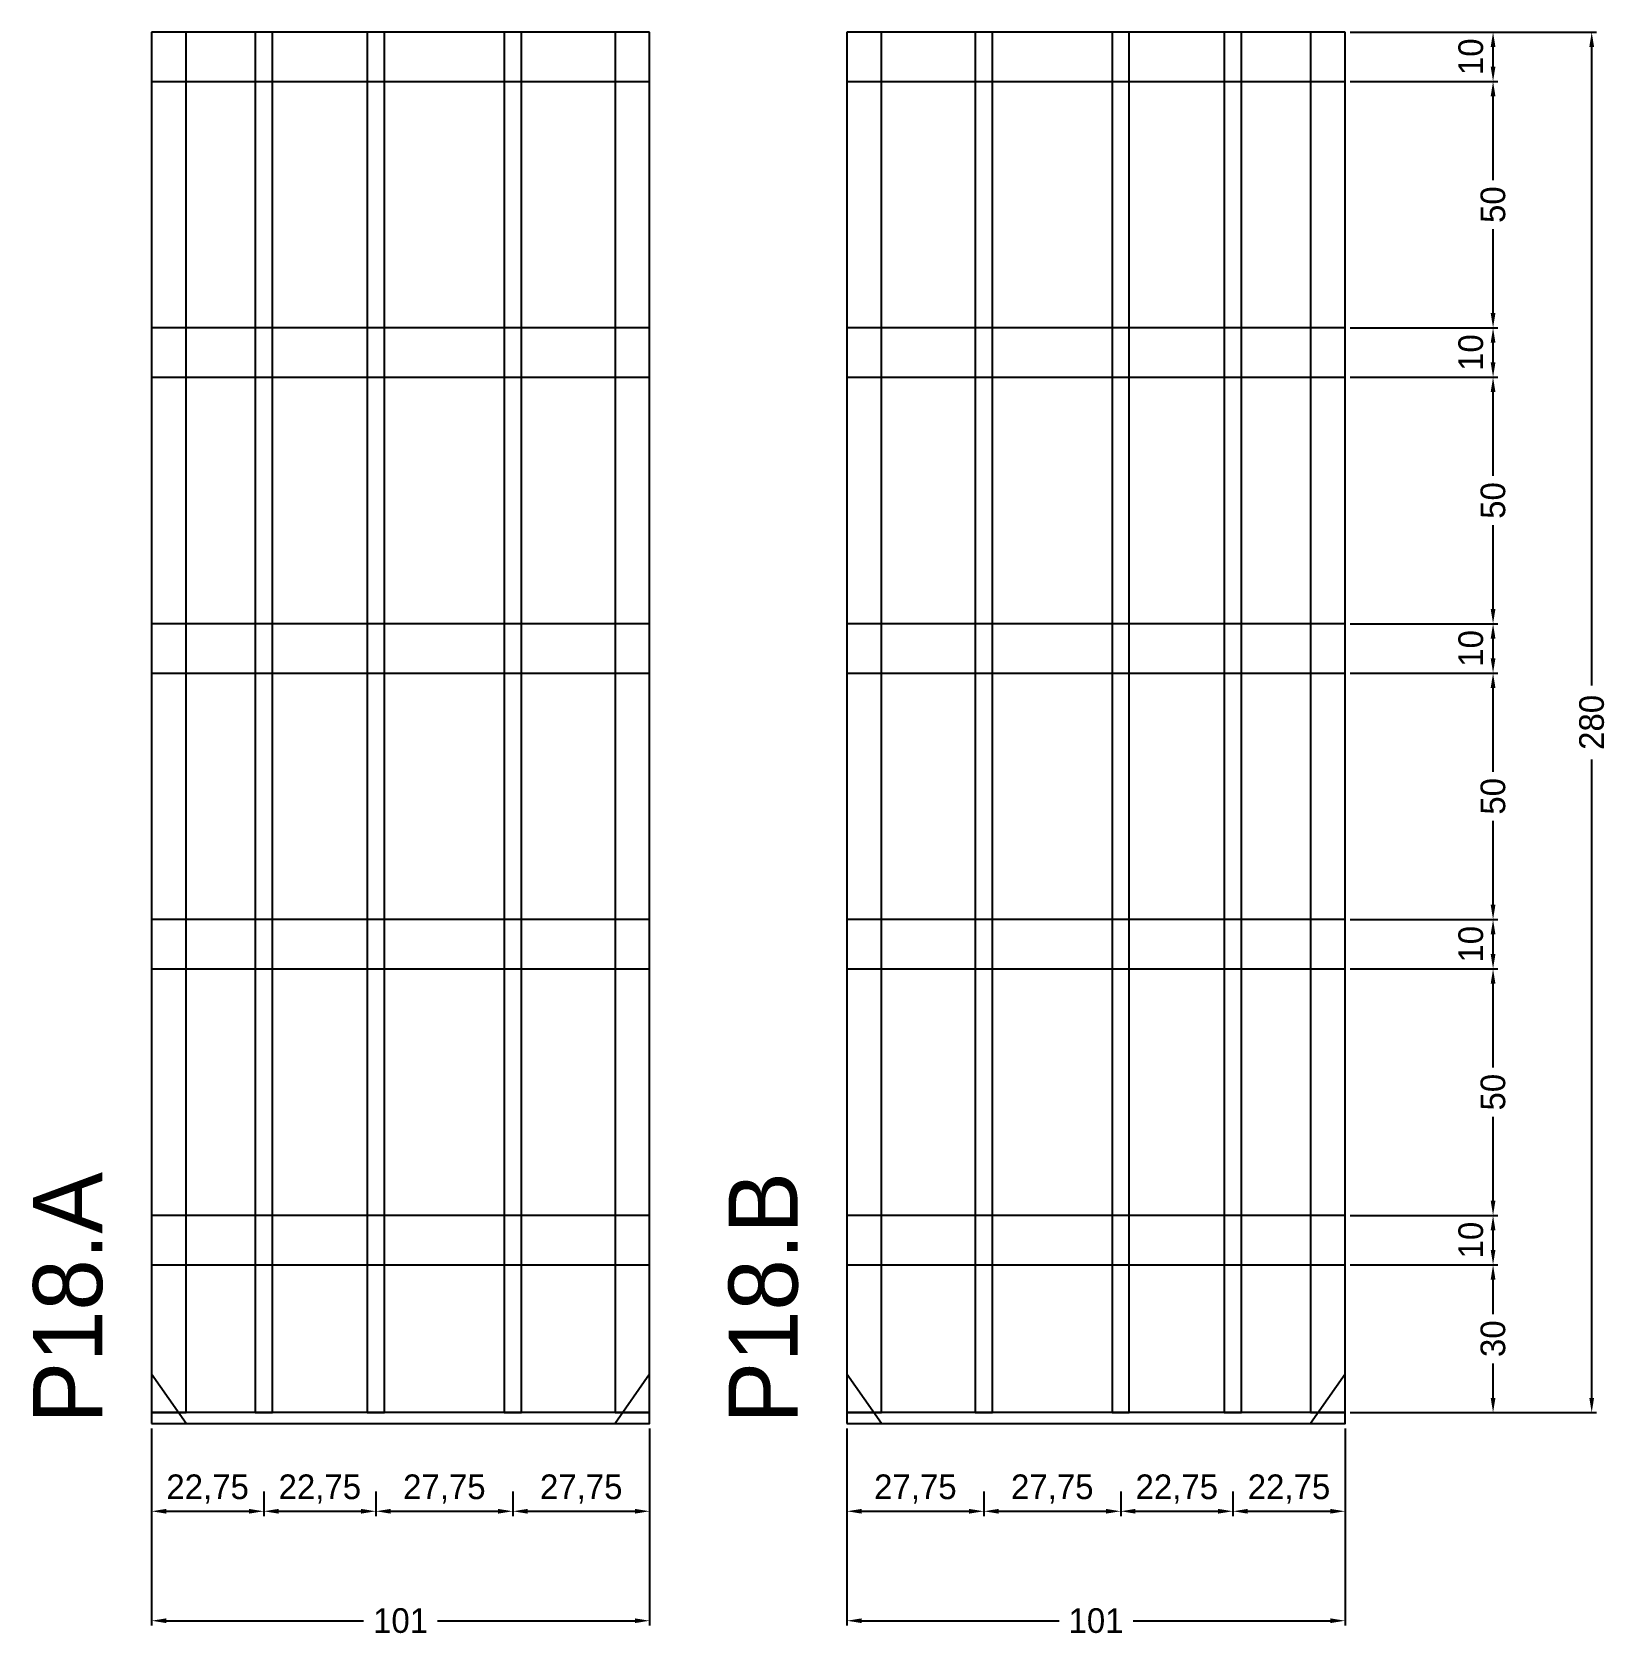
# Model space of a CAD drawing. Header units: centimetres. Extents: x -8500 to 4295, y -467 to 295.
# Drawn here: x 3975.8 to 4295.3, y -43.3 to 282.2 of the extents above; entities that cross this region are included whole.
import ezdxf

# ---------------------------------------------------------------- set-up
doc = ezdxf.new("R2010")
doc.units = ezdxf.units.CM
for name, color, linetype in [('COTA', 241, 'Continuous'), ('NOMENCLATURA', 7, 'Continuous'), ('SARR_2.2x10', 60, 'Continuous'), ('SARR_2.2x7', 40, 'Continuous'), ('SARR_3.5x7', 81, 'Continuous')]:
    doc.layers.add(name, color=color, linetype=linetype)
doc.dimstyles.new('PAINEL-NOVA', dxfattribs={"dimtxt": 5, "dimasz": 3, "dimexe": 1, "dimexo": 1, "dimgap": 1, "dimtad": 1, "dimcen": 2.5, "dimazin": 3, "dimtfac": 1, "dimtmove": 0, "dimatfit": 3})

# ---------------------------------------------------------------- blocks, each defined once
blk = doc.blocks.new('_CLOSEDFILLED')
at = {"color": 0, "linetype": 'BYBLOCK'}
blk.add_solid([(-1, 0.16), (0, 0), (-1, -0.16)], dxfattribs=at)
blk = doc.blocks.new('*D50')
for p, q in [((4045.5, -13.8), (4045.5, -18.8)), ((4073.25, -13.8), (4073.25, -18.8)), ((4048.5, -17.8), (4070.25, -17.8))]:
    blk.add_line(p, q)
at = {"layer": 'Defpoints'}
for p in [(4045.5, -12.8), (4073.25, -12.8), (4045.5, -17.8)]:
    blk.add_point(p, dxfattribs=at)
at = {"layer": 'COTA', "xscale": 3, "yscale": 3, "rotation": 180}
blk.add_blockref('_CLOSEDFILLED', (4045.5, -17.8), dxfattribs=at)
at = {"layer": 'COTA', "xscale": 3, "yscale": 3}
blk.add_blockref('_CLOSEDFILLED', (4073.25, -17.8), dxfattribs=at)
at = {"layer": 'COTA', "insert": (4059.375, -13.3), "char_height": 5, "attachment_point": 5}
blk.add_mtext('27,75', dxfattribs=at)
blk = doc.blocks.new('*D51')
for p, q in [((4073.25, -13.8), (4073.25, -18.8)), ((4101, -13.8), (4101, -18.8)), ((4076.25, -17.8), (4098, -17.8))]:
    blk.add_line(p, q)
at = {"layer": 'Defpoints'}
for p in [(4073.25, -12.8), (4101, -12.8), (4073.25, -17.8)]:
    blk.add_point(p, dxfattribs=at)
at = {"layer": 'COTA', "xscale": 3, "yscale": 3, "rotation": 180}
blk.add_blockref('_CLOSEDFILLED', (4073.25, -17.8), dxfattribs=at)
at = {"layer": 'COTA', "xscale": 3, "yscale": 3}
blk.add_blockref('_CLOSEDFILLED', (4101, -17.8), dxfattribs=at)
at = {"layer": 'COTA', "insert": (4087.125, -13.3), "char_height": 5, "attachment_point": 5}
blk.add_mtext('27,75', dxfattribs=at)
blk = doc.blocks.new('*D52')
for p, q in [((4000, -1), (4000, -41)), ((4101, -1), (4101, -41)), ((4003, -40), (4043, -40)), ((4058, -40), (4098, -40))]:
    blk.add_line(p, q)
at = {"layer": 'Defpoints'}
for p in [(4000, 0), (4101, 0), (4000, -40)]:
    blk.add_point(p, dxfattribs=at)
at = {"layer": 'COTA', "xscale": 3, "yscale": 3, "rotation": 180}
blk.add_blockref('_CLOSEDFILLED', (4000, -40), dxfattribs=at)
at = {"layer": 'COTA', "xscale": 3, "yscale": 3}
blk.add_blockref('_CLOSEDFILLED', (4101, -40), dxfattribs=at)
at = {"layer": 'COTA', "insert": (4050.5, -40), "char_height": 5, "attachment_point": 5}
blk.add_mtext('101', dxfattribs=at)
blk = doc.blocks.new('GRA-E')
at = {"layer": 'SARR_2.2x7'}
blk.add_lwpolyline([(0, 0), (7, 0), (0, 10)], close=True, dxfattribs=at)
blk = doc.blocks.new('GRA-D')
at = {"layer": 'SARR_2.2x7'}
blk.add_lwpolyline([(0, 0), (7, 0), (7, 10)], close=True, dxfattribs=at)
blk = doc.blocks.new('*D53')
for p, q in [((4141, -13.8), (4141, -18.8)), ((4168.75, -13.8), (4168.75, -18.8)), ((4144, -17.8), (4165.75, -17.8))]:
    blk.add_line(p, q)
at = {"layer": 'Defpoints'}
for p in [(4141, -12.8), (4168.75, -12.8), (4141, -17.8)]:
    blk.add_point(p, dxfattribs=at)
at = {"layer": 'COTA', "xscale": 3, "yscale": 3, "rotation": 180}
blk.add_blockref('_CLOSEDFILLED', (4141, -17.8), dxfattribs=at)
at = {"layer": 'COTA', "xscale": 3, "yscale": 3}
blk.add_blockref('_CLOSEDFILLED', (4168.75, -17.8), dxfattribs=at)
at = {"layer": 'COTA', "insert": (4154.875, -13.3), "char_height": 5, "attachment_point": 5}
blk.add_mtext('27,75', dxfattribs=at)
blk = doc.blocks.new('*D54')
for p, q in [((4168.75, -13.8), (4168.75, -18.8)), ((4196.5, -13.8), (4196.5, -18.8)), ((4171.75, -17.8), (4193.5, -17.8))]:
    blk.add_line(p, q)
at = {"layer": 'Defpoints'}
for p in [(4168.75, -12.8), (4196.5, -12.8), (4168.75, -17.8)]:
    blk.add_point(p, dxfattribs=at)
at = {"layer": 'COTA', "xscale": 3, "yscale": 3, "rotation": 180}
blk.add_blockref('_CLOSEDFILLED', (4168.75, -17.8), dxfattribs=at)
at = {"layer": 'COTA', "xscale": 3, "yscale": 3}
blk.add_blockref('_CLOSEDFILLED', (4196.5, -17.8), dxfattribs=at)
at = {"layer": 'COTA', "insert": (4182.625, -13.3), "char_height": 5, "attachment_point": 5}
blk.add_mtext('27,75', dxfattribs=at)
blk = doc.blocks.new('*D57')
for p, q in [((4141, -1), (4141, -41)), ((4242, -1), (4242, -41)), ((4144, -40), (4184, -40)), ((4199, -40), (4239, -40))]:
    blk.add_line(p, q)
at = {"layer": 'Defpoints'}
for p in [(4141, 0), (4242, 0), (4141, -40)]:
    blk.add_point(p, dxfattribs=at)
at = {"layer": 'COTA', "xscale": 3, "yscale": 3, "rotation": 180}
blk.add_blockref('_CLOSEDFILLED', (4141, -40), dxfattribs=at)
at = {"layer": 'COTA', "xscale": 3, "yscale": 3}
blk.add_blockref('_CLOSEDFILLED', (4242, -40), dxfattribs=at)
at = {"layer": 'COTA', "insert": (4191.5, -40), "char_height": 5, "attachment_point": 5}
blk.add_mtext('101', dxfattribs=at)
blk = doc.blocks.new('*D58')
for p, q in [((4243, 282.2), (4293, 282.2)), ((4292, 149.7), (4292, 279.2)), ((4292, 5.2), (4292, 134.7)), ((4243, 2.2), (4293, 2.2))]:
    blk.add_line(p, q)
at = {"layer": 'Defpoints'}
for p in [(4242, 282.2), (4242, 2.2), (4292, 2.2)]:
    blk.add_point(p, dxfattribs=at)
at = {"layer": 'COTA', "xscale": 3, "yscale": 3}
for p, rotation in [((4292, 282.2), 90), ((4292, 2.2), 270)]:
    blk.add_blockref('_CLOSEDFILLED', p, dxfattribs=dict(at, rotation=rotation))
at = {"layer": 'COTA', "insert": (4292, 142.2), "char_height": 5, "attachment_point": 5, "rotation": 90}
blk.add_mtext('280', dxfattribs=at)
blk = doc.blocks.new('*D59')
for p, q in [((4243, 32.2), (4273, 32.2)), ((4272, 22.2), (4272, 29.2)), ((4272, 5.2), (4272, 12.2)), ((4243, 2.2), (4273, 2.2))]:
    blk.add_line(p, q)
at = {"layer": 'Defpoints'}
for p in [(4242, 32.2), (4242, 2.2), (4272, 2.2)]:
    blk.add_point(p, dxfattribs=at)
at = {"layer": 'COTA', "xscale": 3, "yscale": 3}
for p, rotation in [((4272, 32.2), 90), ((4272, 2.2), 270)]:
    blk.add_blockref('_CLOSEDFILLED', p, dxfattribs=dict(at, rotation=rotation))
at = {"layer": 'COTA', "insert": (4272, 17.2), "char_height": 5, "attachment_point": 5, "rotation": 90}
blk.add_mtext('30', dxfattribs=at)
blk = doc.blocks.new('*D60')
for p, q in [((4243, 42.2), (4273, 42.2)), ((4272, 35.2), (4272, 39.2)), ((4243, 32.2), (4273, 32.2))]:
    blk.add_line(p, q)
at = {"layer": 'Defpoints'}
for p in [(4242, 42.2), (4242, 32.2), (4272, 32.2)]:
    blk.add_point(p, dxfattribs=at)
at = {"layer": 'COTA', "xscale": 3, "yscale": 3}
for p, rotation in [((4272, 42.2), 90), ((4272, 32.2), 270)]:
    blk.add_blockref('_CLOSEDFILLED', p, dxfattribs=dict(at, rotation=rotation))
at = {"layer": 'COTA', "insert": (4267.5, 37.2), "char_height": 5, "attachment_point": 5, "rotation": 90}
blk.add_mtext('10', dxfattribs=at)
blk = doc.blocks.new('*D61')
for p, q in [((4243, 92.2), (4273, 92.2)), ((4272, 72.2), (4272, 89.2)), ((4272, 45.2), (4272, 62.2)), ((4243, 42.2), (4273, 42.2))]:
    blk.add_line(p, q)
at = {"layer": 'Defpoints'}
for p in [(4242, 92.2), (4242, 42.2), (4272, 42.2)]:
    blk.add_point(p, dxfattribs=at)
at = {"layer": 'COTA', "xscale": 3, "yscale": 3}
for p, rotation in [((4272, 92.2), 90), ((4272, 42.2), 270)]:
    blk.add_blockref('_CLOSEDFILLED', p, dxfattribs=dict(at, rotation=rotation))
at = {"layer": 'COTA', "insert": (4272, 67.2), "char_height": 5, "attachment_point": 5, "rotation": 90}
blk.add_mtext('50', dxfattribs=at)
blk = doc.blocks.new('*D62')
for p, q in [((4243, 102.2), (4273, 102.2)), ((4272, 95.2), (4272, 99.2)), ((4243, 92.2), (4273, 92.2))]:
    blk.add_line(p, q)
at = {"layer": 'Defpoints'}
for p in [(4242, 102.2), (4242, 92.2), (4272, 92.2)]:
    blk.add_point(p, dxfattribs=at)
at = {"layer": 'COTA', "xscale": 3, "yscale": 3}
for p, rotation in [((4272, 102.2), 90), ((4272, 92.2), 270)]:
    blk.add_blockref('_CLOSEDFILLED', p, dxfattribs=dict(at, rotation=rotation))
at = {"layer": 'COTA', "insert": (4267.5, 97.2), "char_height": 5, "attachment_point": 5, "rotation": 90}
blk.add_mtext('10', dxfattribs=at)
blk = doc.blocks.new('*D63')
for p, q in [((4243, 152.2), (4273, 152.2)), ((4272, 132.2), (4272, 149.2)), ((4272, 105.2), (4272, 122.2)), ((4243, 102.2), (4273, 102.2))]:
    blk.add_line(p, q)
at = {"layer": 'Defpoints'}
for p in [(4242, 152.2), (4242, 102.2), (4272, 102.2)]:
    blk.add_point(p, dxfattribs=at)
at = {"layer": 'COTA', "xscale": 3, "yscale": 3}
for p, rotation in [((4272, 152.2), 90), ((4272, 102.2), 270)]:
    blk.add_blockref('_CLOSEDFILLED', p, dxfattribs=dict(at, rotation=rotation))
at = {"layer": 'COTA', "insert": (4272, 127.2), "char_height": 5, "attachment_point": 5, "rotation": 90}
blk.add_mtext('50', dxfattribs=at)
blk = doc.blocks.new('*D64')
for p, q in [((4243, 162.2), (4273, 162.2)), ((4272, 155.2), (4272, 159.2)), ((4243, 152.2), (4273, 152.2))]:
    blk.add_line(p, q)
at = {"layer": 'Defpoints'}
for p in [(4242, 162.2), (4242, 152.2), (4272, 152.2)]:
    blk.add_point(p, dxfattribs=at)
at = {"layer": 'COTA', "xscale": 3, "yscale": 3}
for p, rotation in [((4272, 162.2), 90), ((4272, 152.2), 270)]:
    blk.add_blockref('_CLOSEDFILLED', p, dxfattribs=dict(at, rotation=rotation))
at = {"layer": 'COTA', "insert": (4267.5, 157.2), "char_height": 5, "attachment_point": 5, "rotation": 90}
blk.add_mtext('10', dxfattribs=at)
blk = doc.blocks.new('*D65')
for p, q in [((4243, 212.2), (4273, 212.2)), ((4272, 192.2), (4272, 209.2)), ((4272, 165.2), (4272, 182.2)), ((4243, 162.2), (4273, 162.2))]:
    blk.add_line(p, q)
at = {"layer": 'Defpoints'}
for p in [(4242, 212.2), (4242, 162.2), (4272, 162.2)]:
    blk.add_point(p, dxfattribs=at)
at = {"layer": 'COTA', "xscale": 3, "yscale": 3}
for p, rotation in [((4272, 212.2), 90), ((4272, 162.2), 270)]:
    blk.add_blockref('_CLOSEDFILLED', p, dxfattribs=dict(at, rotation=rotation))
at = {"layer": 'COTA', "insert": (4272, 187.2), "char_height": 5, "attachment_point": 5, "rotation": 90}
blk.add_mtext('50', dxfattribs=at)
blk = doc.blocks.new('*D66')
for p, q in [((4243, 222.2), (4273, 222.2)), ((4272, 215.2), (4272, 219.2)), ((4243, 212.2), (4273, 212.2))]:
    blk.add_line(p, q)
at = {"layer": 'Defpoints'}
for p in [(4242, 222.2), (4242, 212.2), (4272, 212.2)]:
    blk.add_point(p, dxfattribs=at)
at = {"layer": 'COTA', "xscale": 3, "yscale": 3}
for p, rotation in [((4272, 222.2), 90), ((4272, 212.2), 270)]:
    blk.add_blockref('_CLOSEDFILLED', p, dxfattribs=dict(at, rotation=rotation))
at = {"layer": 'COTA', "insert": (4267.5, 217.2), "char_height": 5, "attachment_point": 5, "rotation": 90}
blk.add_mtext('10', dxfattribs=at)
blk = doc.blocks.new('*D67')
for p, q in [((4243, 272.2), (4273, 272.2)), ((4272, 252.2), (4272, 269.2)), ((4272, 225.2), (4272, 242.2)), ((4243, 222.2), (4273, 222.2))]:
    blk.add_line(p, q)
at = {"layer": 'Defpoints'}
for p in [(4242, 272.2), (4242, 222.2), (4272, 222.2)]:
    blk.add_point(p, dxfattribs=at)
at = {"layer": 'COTA', "xscale": 3, "yscale": 3}
for p, rotation in [((4272, 272.2), 90), ((4272, 222.2), 270)]:
    blk.add_blockref('_CLOSEDFILLED', p, dxfattribs=dict(at, rotation=rotation))
at = {"layer": 'COTA', "insert": (4272, 247.2), "char_height": 5, "attachment_point": 5, "rotation": 90}
blk.add_mtext('50', dxfattribs=at)
blk = doc.blocks.new('*D68')
for p, q in [((4243, 282.2), (4273, 282.2)), ((4272, 275.2), (4272, 279.2)), ((4243, 272.2), (4273, 272.2))]:
    blk.add_line(p, q)
at = {"layer": 'Defpoints'}
for p in [(4242, 282.2), (4242, 272.2), (4272, 272.2)]:
    blk.add_point(p, dxfattribs=at)
at = {"layer": 'COTA', "xscale": 3, "yscale": 3}
for p, rotation in [((4272, 282.2), 90), ((4272, 272.2), 270)]:
    blk.add_blockref('_CLOSEDFILLED', p, dxfattribs=dict(at, rotation=rotation))
at = {"layer": 'COTA', "insert": (4267.5, 277.2), "char_height": 5, "attachment_point": 5, "rotation": 90}
blk.add_mtext('10', dxfattribs=at)

msp = doc.modelspace()

# ---------------------------------------------------------------- linework, layer by layer
at = {"layer": 'SARR_2.2x10'}
for p, q in [((4101, 282.2), (4000, 282.2)), ((4000, 282.2), (4000, 272.2)), ((4101, 272.2), (4101, 282.2)), ((4242, 282.2), (4141, 282.2)), ((4141, 282.2), (4141, 272.2)), ((4242, 272.2), (4242, 282.2)), ((4000, 272.2), (4101, 272.2)), ((4141, 272.2), (4242, 272.2)), ((4101, 222.2), (4000, 222.2)), ((4000, 222.2), (4000, 212.2)), ((4101, 212.2), (4101, 222.2)), ((4242, 222.2), (4141, 222.2)), ((4141, 222.2), (4141, 212.2)), ((4242, 212.2), (4242, 222.2)), ((4000, 212.2), (4101, 212.2)), ((4141, 212.2), (4242, 212.2)), ((4101, 162.2), (4000, 162.2)), ((4000, 162.2), (4000, 152.2)), ((4101, 152.2), (4101, 162.2)), ((4242, 162.2), (4141, 162.2)), ((4141, 162.2), (4141, 152.2)), ((4242, 152.2), (4242, 162.2)), ((4000, 152.2), (4101, 152.2)), ((4141, 152.2), (4242, 152.2)), ((4101, 102.2), (4000, 102.2)), ((4000, 102.2), (4000, 92.2)), ((4101, 92.2), (4101, 102.2)), ((4242, 102.2), (4141, 102.2)), ((4141, 102.2), (4141, 92.2)), ((4242, 92.2), (4242, 102.2)), ((4000, 92.2), (4101, 92.2)), ((4141, 92.2), (4242, 92.2)), ((4101, 42.2), (4000, 42.2)), ((4000, 42.2), (4000, 32.2)), ((4101, 32.2), (4101, 42.2)), ((4242, 42.2), (4141, 42.2)), ((4141, 42.2), (4141, 32.2)), ((4242, 32.2), (4242, 42.2)), ((4000, 32.2), (4101, 32.2)), ((4141, 32.2), (4242, 32.2))]:
    msp.add_line(p, q, dxfattribs=at)
at = {"layer": 'SARR_2.2x7'}
for p, q in [((4007, 282.2), (4000, 282.2)), ((4000, 282.2), (4000, 2.2)), ((4007, 2.2), (4007, 282.2)), ((4101, 282.2), (4094, 282.2)), ((4094, 282.2), (4094, 2.2)), ((4101, 2.2), (4101, 282.2)), ((4148, 282.2), (4141, 282.2)), ((4141, 282.2), (4141, 2.2)), ((4148, 2.2), (4148, 282.2)), ((4242, 282.2), (4235, 282.2)), ((4235, 282.2), (4235, 2.2)), ((4242, 2.2), (4242, 282.2)), ((4101, 2.2), (4000, 2.2)), ((4000, 2.2), (4000, 0)), ((4000, 2.2), (4007, 2.2)), ((4000, 0), (4101, 0)), ((4094, 2.2), (4101, 2.2)), ((4101, 0), (4101, 2.2)), ((4242, 2.2), (4141, 2.2)), ((4141, 2.2), (4141, 0)), ((4141, 2.2), (4148, 2.2)), ((4141, 0), (4242, 0)), ((4235, 2.2), (4242, 2.2)), ((4242, 0), (4242, 2.2))]:
    msp.add_line(p, q, dxfattribs=at)
at = {"layer": 'SARR_3.5x7'}
for p, q in [((4024.5, 282.2), (4021, 282.2)), ((4021, 282.2), (4021, 2.2)), ((4024.5, 2.2), (4024.5, 282.2)), ((4047.25, 282.2), (4043.75, 282.2)), ((4043.75, 282.2), (4043.75, 2.2)), ((4047.25, 2.2), (4047.25, 282.2)), ((4075, 282.2), (4071.5, 282.2)), ((4071.5, 282.2), (4071.5, 2.2)), ((4075, 2.2), (4075, 282.2)), ((4170.5, 282.2), (4167, 282.2)), ((4167, 282.2), (4167, 2.2)), ((4170.5, 2.2), (4170.5, 282.2)), ((4198.25, 282.2), (4194.75, 282.2)), ((4194.75, 282.2), (4194.75, 2.2)), ((4198.25, 2.2), (4198.25, 282.2)), ((4221, 282.2), (4217.5, 282.2)), ((4217.5, 282.2), (4217.5, 2.2)), ((4221, 2.2), (4221, 282.2)), ((4021, 2.2), (4024.5, 2.2)), ((4043.75, 2.2), (4047.25, 2.2)), ((4071.5, 2.2), (4075, 2.2)), ((4167, 2.2), (4170.5, 2.2)), ((4194.75, 2.2), (4198.25, 2.2)), ((4217.5, 2.2), (4221, 2.2))]:
    msp.add_line(p, q, dxfattribs=at)

# ---------------------------------------------------------------- block references
at = {"layer": 'SARR_2.2x7'}
for name, p in [('GRA-E', (4000, 0)), ('GRA-D', (4094, 0)), ('GRA-E', (4141, 0)), ('GRA-D', (4235, 0))]:
    msp.add_blockref(name, p, dxfattribs=at)

# ---------------------------------------------------------------- texts
at = {"layer": 'NOMENCLATURA'}
for s, p in [('P18.A', (3990, 0)), ('P18.B', (4131, 0))]:
    msp.add_text(s, height=14, rotation=90, dxfattribs=at).set_placement(p)

# ---------------------------------------------------------------- dimensions: what is measured, and where the dimension line sits
at = {"layer": 'COTA'}
for base, p1, p2, picture, middle in [((4292, 2.2), (4242, 2.2), (4242, 282.2), '*D58', (4292, 142.2)), ((4272, 272.2), (4242, 272.2), (4242, 282.2), '*D68', (4267.5, 277.2)), ((4272, 222.2), (4242, 222.2), (4242, 272.2), '*D67', (4272, 247.2)), ((4272, 212.2), (4242, 212.2), (4242, 222.2), '*D66', (4267.5, 217.2)), ((4272, 162.2), (4242, 162.2), (4242, 212.2), '*D65', (4272, 187.2)), ((4272, 152.2), (4242, 152.2), (4242, 162.2), '*D64', (4267.5, 157.2)), ((4272, 102.2), (4242, 102.2), (4242, 152.2), '*D63', (4272, 127.2)), ((4272, 92.2), (4242, 92.2), (4242, 102.2), '*D62', (4267.5, 97.2)), ((4272, 42.2), (4242, 42.2), (4242, 92.2), '*D61', (4272, 67.2)), ((4272, 32.2), (4242, 32.2), (4242, 42.2), '*D60', (4267.5, 37.2)), ((4272, 2.2), (4242, 2.2), (4242, 32.2), '*D59', (4272, 17.2))]:
    dim = msp.add_linear_dim(base=base, p1=p1, p2=p2, angle=90, dimstyle='PAINEL-NOVA', dxfattribs=at)
    dim.commit()
    dim.dimension.update_dxf_attribs({"geometry": picture, "text_midpoint": middle})
for base, p1, p2, picture, middle in [((4000, -40), (4000, 0), (4101, 0), '*D52', (4050.5, -40)), ((4141, -40), (4141, 0), (4242, 0), '*D57', (4191.5, -40)), ((4045.5, -17.8), (4045.5, -12.8), (4073.25, -12.8), '*D50', (4059.375, -13.3)), ((4073.25, -17.8), (4073.25, -12.8), (4101, -12.8), '*D51', (4087.125, -13.3)), ((4141, -17.8), (4141, -12.8), (4168.75, -12.8), '*D53', (4154.875, -13.3)), ((4168.75, -17.8), (4168.75, -12.8), (4196.5, -12.8), '*D54', (4182.625, -13.3))]:
    dim = msp.add_linear_dim(base=base, p1=p1, p2=p2, dimstyle='PAINEL-NOVA', dxfattribs=at)
    dim.commit()
    dim.dimension.update_dxf_attribs({"geometry": picture, "text_midpoint": middle})
for base, p1, p2 in [((4000, -17.8), (4000, -12.8), (4022.75, -12.8)), ((4022.75, -17.8), (4022.75, -12.8), (4045.5, -12.8)), ((4196.5, -17.8), (4196.5, -12.8), (4219.25, -12.8)), ((4219.25, -17.8), (4219.25, -12.8), (4242, -12.8))]:
    msp.add_linear_dim(base=base, p1=p1, p2=p2, dimstyle='PAINEL-NOVA', dxfattribs=at).render()

doc.saveas('drawing.dxf')
